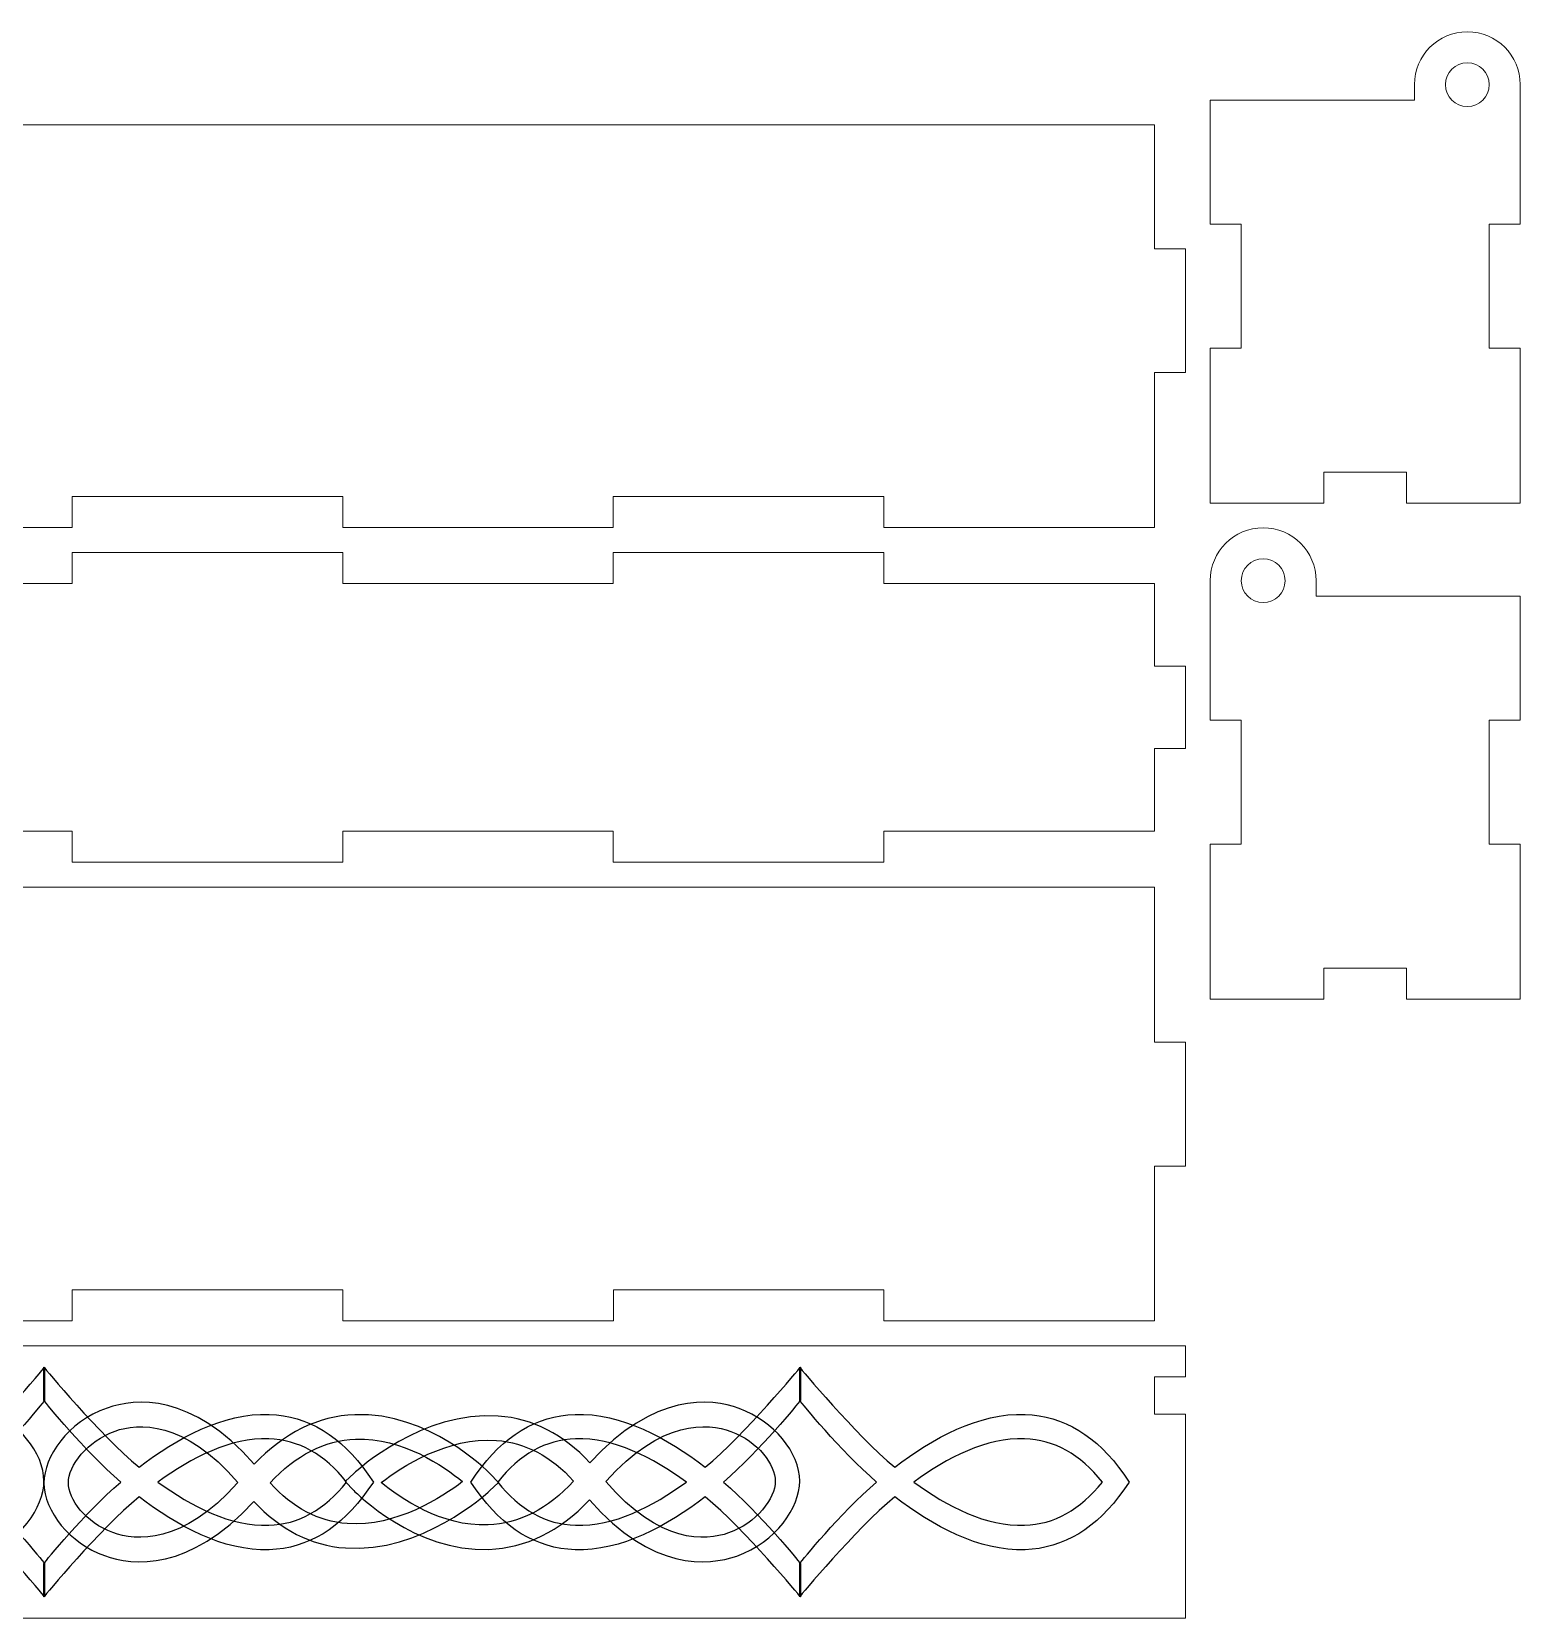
# Model space of a CAD drawing. Header units: millimetres. Extents: x -173 to 173, y -83 to 83.
# Drawn here: x 20.2 to 172.6, y -79.8 to 82.7 of the extents above; entities that cross this region are included whole.
import ezdxf

# ---------------------------------------------------------------- set-up
doc = ezdxf.new("R2010")
doc.units = ezdxf.units.MM
doc.header["$MEASUREMENT"] = 0
doc.layers.add('#Layer 1', color=7, linetype='Continuous')

msp = doc.modelspace()

# ---------------------------------------------------------------- linework, layer by layer
at = {"layer": '#Layer 1', "color": 5, "lineweight": 9}
for points, knots in [([(161.7858, 77.319), (161.7858, 80.3124), (164.2118, 82.7391), (167.2057, 82.7391), (167.2057, 82.7391), (170.1987, 82.7391), (172.6255, 80.3124), (172.6255, 77.319)], [0, 0, 0, 0, 0.33333333, 0.33333333, 0.33333333, 0.33333333, 1, 1, 1, 1]), ([(172.6255, 77.319), (172.6255, 77.319), (172.6255, 63.0315), (172.6255, 63.0315), (172.6255, 63.0315), (172.6255, 63.0315), (169.4505, 63.0315), (169.4505, 63.0315), (169.4505, 63.0315), (169.4505, 63.0315), (169.4505, 50.3317), (169.4505, 50.3317), (169.4505, 50.3317), (169.4505, 50.3317), (172.6255, 50.3317), (172.6255, 50.3317), (172.6255, 50.3317), (172.6255, 50.3317), (172.6255, 34.4567), (172.6255, 34.4567), (172.6255, 34.4567), (172.6255, 34.4567), (160.9838, 34.4567), (160.9838, 34.4567), (160.9838, 34.4567), (160.9838, 34.4567), (160.9838, 37.6317), (160.9838, 37.6317), (160.9838, 37.6317), (160.9838, 37.6317), (152.5171, 37.6317), (152.5171, 37.6317), (152.5171, 37.6317), (152.5171, 37.6317), (152.5171, 34.4567), (152.5171, 34.4567), (152.5171, 34.4567), (152.5171, 34.4567), (140.8755, 34.4567), (140.8755, 34.4567), (140.8755, 34.4567), (140.8755, 34.4567), (140.8755, 50.3317), (140.8755, 50.3317), (140.8755, 50.3317), (140.8755, 50.3317), (144.0505, 50.3317), (144.0505, 50.3317), (144.0505, 50.3317), (144.0505, 50.3317), (144.0505, 63.0315), (144.0505, 63.0315), (144.0505, 63.0315), (144.0505, 63.0315), (140.8755, 63.0315), (140.8755, 63.0315), (140.8755, 63.0315), (140.8755, 63.0315), (140.8755, 75.7315), (140.8755, 75.7315), (140.8755, 75.7315), (140.8755, 75.7315), (161.7858, 75.7315), (161.7858, 75.7315), (161.7858, 75.7315), (161.7858, 75.7315), (161.7858, 77.319), (161.7858, 77.319)], [0, 0, 0, 0, 0.05555556, 0.05555556, 0.05555556, 0.05555556, 0.11111111, 0.11111111, 0.11111111, 0.11111111, 0.16666667, 0.16666667, 0.16666667, 0.16666667, 0.22222222, 0.22222222, 0.22222222, 0.22222222, 0.27777778, 0.27777778, 0.27777778, 0.27777778, 0.33333333, 0.33333333, 0.33333333, 0.33333333, 0.38888889, 0.38888889, 0.38888889, 0.38888889, 0.44444444, 0.44444444, 0.44444444, 0.44444444, 0.5, 0.5, 0.5, 0.5, 0.55555556, 0.55555556, 0.55555556, 0.55555556, 0.61111111, 0.61111111, 0.61111111, 0.61111111, 0.66666667, 0.66666667, 0.66666667, 0.66666667, 0.72222222, 0.72222222, 0.72222222, 0.72222222, 0.77777778, 0.77777778, 0.77777778, 0.77777778, 0.83333333, 0.83333333, 0.83333333, 0.83333333, 0.88888889, 0.88888889, 0.88888889, 0.88888889, 1, 1, 1, 1]), ([(151.7151, 26.4962), (151.7151, 29.4897), (149.2891, 31.9164), (146.2953, 31.9164), (146.2953, 31.9164), (143.3022, 31.9164), (140.8755, 29.4897), (140.8755, 26.4962)], [0, 0, 0, 0, 0.33333333, 0.33333333, 0.33333333, 0.33333333, 1, 1, 1, 1]), ([(140.8755, 26.4962), (140.8755, 26.4962), (140.8755, 12.2087), (140.8755, 12.2087), (140.8755, 12.2087), (140.8755, 12.2087), (144.0505, 12.2087), (144.0505, 12.2087), (144.0505, 12.2087), (144.0505, 12.2087), (144.0505, -0.4911), (144.0505, -0.4911), (144.0505, -0.4911), (144.0505, -0.4911), (140.8755, -0.4911), (140.8755, -0.4911), (140.8755, -0.4911), (140.8755, -0.4911), (140.8755, -16.3661), (140.8755, -16.3661), (140.8755, -16.3661), (140.8755, -16.3661), (152.5171, -16.3661), (152.5171, -16.3661), (152.5171, -16.3661), (152.5171, -16.3661), (152.5171, -13.1911), (152.5171, -13.1911), (152.5171, -13.1911), (152.5171, -13.1911), (160.9838, -13.1911), (160.9838, -13.1911), (160.9838, -13.1911), (160.9838, -13.1911), (160.9838, -16.3661), (160.9838, -16.3661), (160.9838, -16.3661), (160.9838, -16.3661), (172.6255, -16.3661), (172.6255, -16.3661), (172.6255, -16.3661), (172.6255, -16.3661), (172.6255, -0.4911), (172.6255, -0.4911), (172.6255, -0.4911), (172.6255, -0.4911), (169.4505, -0.4911), (169.4505, -0.4911), (169.4505, -0.4911), (169.4505, -0.4911), (169.4505, 12.2087), (169.4505, 12.2087), (169.4505, 12.2087), (169.4505, 12.2087), (172.6255, 12.2087), (172.6255, 12.2087), (172.6255, 12.2087), (172.6255, 12.2087), (172.6255, 24.9087), (172.6255, 24.9087), (172.6255, 24.9087), (172.6255, 24.9087), (151.7151, 24.9087), (151.7151, 24.9087), (151.7151, 24.9087), (151.7151, 24.9087), (151.7151, 26.4962), (151.7151, 26.4962)], [0, 0, 0, 0, 0.05555556, 0.05555556, 0.05555556, 0.05555556, 0.11111111, 0.11111111, 0.11111111, 0.11111111, 0.16666667, 0.16666667, 0.16666667, 0.16666667, 0.22222222, 0.22222222, 0.22222222, 0.22222222, 0.27777778, 0.27777778, 0.27777778, 0.27777778, 0.33333333, 0.33333333, 0.33333333, 0.33333333, 0.38888889, 0.38888889, 0.38888889, 0.38888889, 0.44444444, 0.44444444, 0.44444444, 0.44444444, 0.5, 0.5, 0.5, 0.5, 0.55555556, 0.55555556, 0.55555556, 0.55555556, 0.61111111, 0.61111111, 0.61111111, 0.61111111, 0.66666667, 0.66666667, 0.66666667, 0.66666667, 0.72222222, 0.72222222, 0.72222222, 0.72222222, 0.77777778, 0.77777778, 0.77777778, 0.77777778, 0.83333333, 0.83333333, 0.83333333, 0.83333333, 0.88888889, 0.88888889, 0.88888889, 0.88888889, 1, 1, 1, 1]), ([(-169.6389, -55.0559), (-169.6389, -55.0559), (-172.8139, -55.0559), (-172.8139, -55.0559), (-172.8139, -55.0559), (-172.8139, -55.0559), (-172.8139, -51.8809), (-172.8139, -51.8809), (-172.8139, -51.8809), (-172.8139, -51.8809), (138.3354, -51.8809), (138.3354, -51.8809), (138.3354, -51.8809), (138.3354, -51.8809), (138.3354, -55.0559), (138.3354, -55.0559), (138.3354, -55.0559), (138.3354, -55.0559), (135.1604, -55.0559), (135.1604, -55.0559), (135.1604, -55.0559), (135.1604, -55.0559), (135.1604, -58.8886), (135.1604, -58.8886), (135.1604, -58.8886), (135.1604, -58.8886), (138.3354, -58.8886), (138.3354, -58.8886), (138.3354, -58.8886), (138.3354, -58.8886), (138.3354, -79.7982), (138.3354, -79.7982), (138.3354, -79.7982), (138.3354, -79.7982), (-3.0055, -79.7982), (-3.0055, -79.7982)], [0, 0, 0, 0, 0.1, 0.1, 0.1, 0.1, 0.2, 0.2, 0.2, 0.2, 0.3, 0.3, 0.3, 0.3, 0.4, 0.4, 0.4, 0.4, 0.5, 0.5, 0.5, 0.5, 0.6, 0.6, 0.6, 0.6, 0.7, 0.7, 0.7, 0.7, 0.8, 0.8, 0.8, 0.8, 1, 1, 1, 1])]:
    msp.add_open_spline(points, degree=3, knots=knots, dxfattribs=at)
at = {"layer": '#Layer 1', "color": 1, "lineweight": 9}
for points, knots in [([(-7.2395, 81.1516), (-7.2395, 81.1516), (-7.2395, 73.2141), (-7.2395, 73.2141), (-7.2395, 73.2141), (-7.2395, 73.2141), (135.1601, 73.2141), (135.1601, 73.2141), (135.1601, 73.2141), (135.1601, 73.2141), (135.1601, 60.5141), (135.1601, 60.5141), (135.1601, 60.5141), (135.1601, 60.5141), (138.3351, 60.5141), (138.3351, 60.5141), (138.3351, 60.5141), (138.3351, 60.5141), (138.3351, 47.8141), (138.3351, 47.8141), (138.3351, 47.8141), (138.3351, 47.8141), (135.1601, 47.8141), (135.1601, 47.8141), (135.1601, 47.8141), (135.1601, 47.8141), (135.1601, 31.9391), (135.1601, 31.9391), (135.1601, 31.9391), (135.1601, 31.9391), (107.4511, 31.9391), (107.4511, 31.9391), (107.4511, 31.9391), (107.4511, 31.9391), (107.4511, 35.1141), (107.4511, 35.1141), (107.4511, 35.1141), (107.4511, 35.1141), (79.7422, 35.1141), (79.7422, 35.1141), (79.7422, 35.1141), (79.7422, 35.1141), (79.7422, 31.9391), (79.7422, 31.9391), (79.7422, 31.9391), (79.7422, 31.9391), (52.0326, 31.9391), (52.0326, 31.9391), (52.0326, 31.9391), (52.0326, 31.9391), (52.0326, 35.1141), (52.0326, 35.1141), (52.0326, 35.1141), (52.0326, 35.1141), (24.3237, 35.1141), (24.3237, 35.1141), (24.3237, 35.1141), (24.3237, 35.1141), (24.3237, 31.9391), (24.3237, 31.9391), (24.3237, 31.9391), (24.3237, 31.9391), (-3.3851, 31.9391), (-3.3851, 31.9391), (-3.3851, 31.9391), (-3.3851, 31.9391), (-3.3851, 35.1141), (-3.3851, 35.1141), (-3.3851, 35.1141), (-3.3851, 35.1141), (-31.0944, 35.1141), (-31.0944, 35.1141), (-31.0944, 35.1141), (-31.0944, 35.1141), (-31.0944, 31.9391), (-31.0944, 31.9391), (-31.0944, 31.9391), (-31.0944, 31.9391), (-58.8036, 31.9391), (-58.8036, 31.9391), (-58.8036, 31.9391), (-58.8036, 31.9391), (-58.8036, 35.1141), (-58.8036, 35.1141), (-58.8036, 35.1141), (-58.8036, 35.1141), (-86.5125, 35.1141), (-86.5125, 35.1141), (-86.5125, 35.1141), (-86.5125, 35.1141), (-86.5125, 31.9391), (-86.5125, 31.9391), (-86.5125, 31.9391), (-86.5125, 31.9391), (-114.2216, 31.9391), (-114.2216, 31.9391), (-114.2216, 31.9391), (-114.2216, 31.9391), (-114.2216, 35.1141), (-114.2216, 35.1141), (-114.2216, 35.1141), (-114.2216, 35.1141), (-141.9307, 35.1141), (-141.9307, 35.1141), (-141.9307, 35.1141), (-141.9307, 35.1141), (-141.9307, 31.9391), (-141.9307, 31.9391), (-141.9307, 31.9391), (-141.9307, 31.9391), (-169.6398, 31.9391), (-169.6398, 31.9391), (-169.6398, 31.9391), (-169.6398, 31.9391), (-169.6398, 47.8141), (-169.6398, 47.8141), (-169.6398, 47.8141), (-169.6398, 47.8141), (-172.8148, 47.8141), (-172.8148, 47.8141), (-172.8148, 47.8141), (-172.8148, 47.8141), (-172.8148, 60.5141), (-172.8148, 60.5141), (-172.8148, 60.5141), (-172.8148, 60.5141), (-169.6398, 60.5141), (-169.6398, 60.5141), (-169.6398, 60.5141), (-169.6398, 60.5141), (-169.6398, 73.2141), (-169.6398, 73.2141), (-169.6398, 73.2141), (-169.6398, 73.2141), (-27.2397, 73.2141), (-27.2397, 73.2141), (-27.2397, 73.2141), (-27.2397, 73.2141), (-27.2397, 81.1516), (-27.2397, 81.1516)], [0, 0, 0, 0, 0.02777778, 0.02777778, 0.02777778, 0.02777778, 0.05555556, 0.05555556, 0.05555556, 0.05555556, 0.08333333, 0.08333333, 0.08333333, 0.08333333, 0.11111111, 0.11111111, 0.11111111, 0.11111111, 0.13888889, 0.13888889, 0.13888889, 0.13888889, 0.16666667, 0.16666667, 0.16666667, 0.16666667, 0.19444444, 0.19444444, 0.19444444, 0.19444444, 0.22222222, 0.22222222, 0.22222222, 0.22222222, 0.25, 0.25, 0.25, 0.25, 0.27777778, 0.27777778, 0.27777778, 0.27777778, 0.30555556, 0.30555556, 0.30555556, 0.30555556, 0.33333333, 0.33333333, 0.33333333, 0.33333333, 0.36111111, 0.36111111, 0.36111111, 0.36111111, 0.38888889, 0.38888889, 0.38888889, 0.38888889, 0.41666667, 0.41666667, 0.41666667, 0.41666667, 0.44444444, 0.44444444, 0.44444444, 0.44444444, 0.47222222, 0.47222222, 0.47222222, 0.47222222, 0.5, 0.5, 0.5, 0.5, 0.52777778, 0.52777778, 0.52777778, 0.52777778, 0.55555556, 0.55555556, 0.55555556, 0.55555556, 0.58333333, 0.58333333, 0.58333333, 0.58333333, 0.61111111, 0.61111111, 0.61111111, 0.61111111, 0.63888889, 0.63888889, 0.63888889, 0.63888889, 0.66666667, 0.66666667, 0.66666667, 0.66666667, 0.69444444, 0.69444444, 0.69444444, 0.69444444, 0.72222222, 0.72222222, 0.72222222, 0.72222222, 0.75, 0.75, 0.75, 0.75, 0.77777778, 0.77777778, 0.77777778, 0.77777778, 0.80555556, 0.80555556, 0.80555556, 0.80555556, 0.83333333, 0.83333333, 0.83333333, 0.83333333, 0.86111111, 0.86111111, 0.86111111, 0.86111111, 0.88888889, 0.88888889, 0.88888889, 0.88888889, 0.91666667, 0.91666667, 0.91666667, 0.91666667, 0.94444444, 0.94444444, 0.94444444, 0.94444444, 1, 1, 1, 1]), ([(169.4505, 77.319), (169.4505, 78.5588), (168.4452, 79.5641), (167.2057, 79.5641), (167.2057, 79.5641), (165.9654, 79.5641), (164.9608, 78.5588), (164.9608, 77.319), (164.9608, 77.319), (164.9608, 76.0791), (165.9654, 75.074), (167.2057, 75.074), (167.2057, 75.074), (168.4452, 75.074), (169.4505, 76.0791), (169.4505, 77.319)], [0, 0, 0, 0, 0.2, 0.2, 0.2, 0.2, 0.4, 0.4, 0.4, 0.4, 0.6, 0.6, 0.6, 0.6, 1, 1, 1, 1]), ([(-141.9304, 29.3991), (-141.9304, 29.3991), (-114.2211, 29.3991), (-114.2211, 29.3991), (-114.2211, 29.3991), (-114.2211, 29.3991), (-114.2211, 26.2241), (-114.2211, 26.2241), (-114.2211, 26.2241), (-114.2211, 26.2241), (-86.5122, 26.2241), (-86.5122, 26.2241), (-86.5122, 26.2241), (-86.5122, 26.2241), (-86.5122, 29.3991), (-86.5122, 29.3991), (-86.5122, 29.3991), (-86.5122, 29.3991), (-58.8033, 29.3991), (-58.8033, 29.3991), (-58.8033, 29.3991), (-58.8033, 29.3991), (-58.8033, 26.2241), (-58.8033, 26.2241), (-58.8033, 26.2241), (-58.8033, 26.2241), (-31.094, 26.2241), (-31.094, 26.2241), (-31.094, 26.2241), (-31.094, 26.2241), (-31.094, 29.3991), (-31.094, 29.3991), (-31.094, 29.3991), (-31.094, 29.3991), (-3.3851, 29.3991), (-3.3851, 29.3991), (-3.3851, 29.3991), (-3.3851, 29.3991), (-3.3851, 26.2241), (-3.3851, 26.2241), (-3.3851, 26.2241), (-3.3851, 26.2241), (24.3237, 26.2241), (24.3237, 26.2241), (24.3237, 26.2241), (24.3237, 26.2241), (24.3237, 29.3991), (24.3237, 29.3991), (24.3237, 29.3991), (24.3237, 29.3991), (52.0326, 29.3991), (52.0326, 29.3991), (52.0326, 29.3991), (52.0326, 29.3991), (52.0326, 26.2241), (52.0326, 26.2241), (52.0326, 26.2241), (52.0326, 26.2241), (79.7422, 26.2241), (79.7422, 26.2241), (79.7422, 26.2241), (79.7422, 26.2241), (79.7422, 29.3991), (79.7422, 29.3991), (79.7422, 29.3991), (79.7422, 29.3991), (107.4511, 29.3991), (107.4511, 29.3991), (107.4511, 29.3991), (107.4511, 29.3991), (107.4511, 26.2241), (107.4511, 26.2241), (107.4511, 26.2241), (107.4511, 26.2241), (135.1601, 26.2241), (135.1601, 26.2241), (135.1601, 26.2241), (135.1601, 26.2241), (135.1601, 17.7574), (135.1601, 17.7574), (135.1601, 17.7574), (135.1601, 17.7574), (138.3347, 17.7574), (138.3347, 17.7574), (138.3347, 17.7574), (138.3347, 17.7574), (138.3347, 9.2907), (138.3347, 9.2907), (138.3347, 9.2907), (138.3347, 9.2907), (135.1601, 9.2907), (135.1601, 9.2907), (135.1601, 9.2907), (135.1601, 9.2907), (135.1601, 0.8241), (135.1601, 0.8241), (135.1601, 0.8241), (135.1601, 0.8241), (107.4511, 0.8241), (107.4511, 0.8241), (107.4511, 0.8241), (107.4511, 0.8241), (107.4511, -2.3509), (107.4511, -2.3509), (107.4511, -2.3509), (107.4511, -2.3509), (79.7422, -2.3509), (79.7422, -2.3509), (79.7422, -2.3509), (79.7422, -2.3509), (79.7422, 0.8241), (79.7422, 0.8241), (79.7422, 0.8241), (79.7422, 0.8241), (52.0326, 0.8241), (52.0326, 0.8241), (52.0326, 0.8241), (52.0326, 0.8241), (52.0326, -2.3509), (52.0326, -2.3509), (52.0326, -2.3509), (52.0326, -2.3509), (24.3237, -2.3509), (24.3237, -2.3509), (24.3237, -2.3509), (24.3237, -2.3509), (24.3237, 0.8241), (24.3237, 0.8241), (24.3237, 0.8241), (24.3237, 0.8241), (-3.3851, 0.8241), (-3.3851, 0.8241), (-3.3851, 0.8241), (-3.3851, 0.8241), (-3.3851, -2.3509), (-3.3851, -2.3509), (-3.3851, -2.3509), (-3.3851, -2.3509), (-31.094, -2.3509), (-31.094, -2.3509), (-31.094, -2.3509), (-31.094, -2.3509), (-31.094, 0.8241), (-31.094, 0.8241), (-31.094, 0.8241), (-31.094, 0.8241), (-58.8033, 0.8241), (-58.8033, 0.8241), (-58.8033, 0.8241), (-58.8033, 0.8241), (-58.8033, -2.3509), (-58.8033, -2.3509), (-58.8033, -2.3509), (-58.8033, -2.3509), (-86.5122, -2.3509), (-86.5122, -2.3509), (-86.5122, -2.3509), (-86.5122, -2.3509), (-86.5122, 0.8241), (-86.5122, 0.8241), (-86.5122, 0.8241), (-86.5122, 0.8241), (-114.2211, 0.8241), (-114.2211, 0.8241), (-114.2211, 0.8241), (-114.2211, 0.8241), (-114.2211, -2.3509), (-114.2211, -2.3509), (-114.2211, -2.3509), (-114.2211, -2.3509), (-141.9304, -2.3509), (-141.9304, -2.3509), (-141.9304, -2.3509), (-141.9304, -2.3509), (-141.9304, 0.8241), (-141.9304, 0.8241), (-141.9304, 0.8241), (-141.9304, 0.8241), (-169.6394, 0.8241), (-169.6394, 0.8241), (-169.6394, 0.8241), (-169.6394, 0.8241), (-169.6394, 9.2907), (-169.6394, 9.2907), (-169.6394, 9.2907), (-169.6394, 9.2907), (-172.8143, 9.2907), (-172.8143, 9.2907), (-172.8143, 9.2907), (-172.8143, 9.2907), (-172.8143, 17.7574), (-172.8143, 17.7574), (-172.8143, 17.7574), (-172.8143, 17.7574), (-169.6394, 17.7574), (-169.6394, 17.7574), (-169.6394, 17.7574), (-169.6394, 17.7574), (-169.6394, 26.2241), (-169.6394, 26.2241), (-169.6394, 26.2241), (-169.6394, 26.2241), (-141.9304, 26.2241), (-141.9304, 26.2241), (-141.9304, 26.2241), (-141.9304, 26.2241), (-141.9304, 29.3991), (-141.9304, 29.3991)], [0, 0, 0, 0, 0.01886792, 0.01886792, 0.01886792, 0.01886792, 0.03773585, 0.03773585, 0.03773585, 0.03773585, 0.05660377, 0.05660377, 0.05660377, 0.05660377, 0.0754717, 0.0754717, 0.0754717, 0.0754717, 0.09433962, 0.09433962, 0.09433962, 0.09433962, 0.11320755, 0.11320755, 0.11320755, 0.11320755, 0.13207547, 0.13207547, 0.13207547, 0.13207547, 0.1509434, 0.1509434, 0.1509434, 0.1509434, 0.16981132, 0.16981132, 0.16981132, 0.16981132, 0.18867925, 0.18867925, 0.18867925, 0.18867925, 0.20754717, 0.20754717, 0.20754717, 0.20754717, 0.22641509, 0.22641509, 0.22641509, 0.22641509, 0.24528302, 0.24528302, 0.24528302, 0.24528302, 0.26415094, 0.26415094, 0.26415094, 0.26415094, 0.28301887, 0.28301887, 0.28301887, 0.28301887, 0.30188679, 0.30188679, 0.30188679, 0.30188679, 0.32075472, 0.32075472, 0.32075472, 0.32075472, 0.33962264, 0.33962264, 0.33962264, 0.33962264, 0.35849057, 0.35849057, 0.35849057, 0.35849057, 0.37735849, 0.37735849, 0.37735849, 0.37735849, 0.39622642, 0.39622642, 0.39622642, 0.39622642, 0.41509434, 0.41509434, 0.41509434, 0.41509434, 0.43396226, 0.43396226, 0.43396226, 0.43396226, 0.45283019, 0.45283019, 0.45283019, 0.45283019, 0.47169811, 0.47169811, 0.47169811, 0.47169811, 0.49056604, 0.49056604, 0.49056604, 0.49056604, 0.50943396, 0.50943396, 0.50943396, 0.50943396, 0.52830189, 0.52830189, 0.52830189, 0.52830189, 0.54716981, 0.54716981, 0.54716981, 0.54716981, 0.56603774, 0.56603774, 0.56603774, 0.56603774, 0.58490566, 0.58490566, 0.58490566, 0.58490566, 0.60377358, 0.60377358, 0.60377358, 0.60377358, 0.62264151, 0.62264151, 0.62264151, 0.62264151, 0.64150943, 0.64150943, 0.64150943, 0.64150943, 0.66037736, 0.66037736, 0.66037736, 0.66037736, 0.67924528, 0.67924528, 0.67924528, 0.67924528, 0.69811321, 0.69811321, 0.69811321, 0.69811321, 0.71698113, 0.71698113, 0.71698113, 0.71698113, 0.73584906, 0.73584906, 0.73584906, 0.73584906, 0.75471698, 0.75471698, 0.75471698, 0.75471698, 0.77358491, 0.77358491, 0.77358491, 0.77358491, 0.79245283, 0.79245283, 0.79245283, 0.79245283, 0.81132075, 0.81132075, 0.81132075, 0.81132075, 0.83018868, 0.83018868, 0.83018868, 0.83018868, 0.8490566, 0.8490566, 0.8490566, 0.8490566, 0.86792453, 0.86792453, 0.86792453, 0.86792453, 0.88679245, 0.88679245, 0.88679245, 0.88679245, 0.90566038, 0.90566038, 0.90566038, 0.90566038, 0.9245283, 0.9245283, 0.9245283, 0.9245283, 0.94339623, 0.94339623, 0.94339623, 0.94339623, 0.96226415, 0.96226415, 0.96226415, 0.96226415, 1, 1, 1, 1]), ([(144.0505, 26.4962), (144.0505, 27.7361), (145.0557, 28.7414), (146.2953, 28.7414), (146.2953, 28.7414), (147.5355, 28.7414), (148.5401, 27.7361), (148.5401, 26.4962), (148.5401, 26.4962), (148.5401, 25.2563), (147.5355, 24.2512), (146.2953, 24.2512), (146.2953, 24.2512), (145.0557, 24.2512), (144.0505, 25.2563), (144.0505, 26.4962)], [0, 0, 0, 0, 0.2, 0.2, 0.2, 0.2, 0.4, 0.4, 0.4, 0.4, 0.6, 0.6, 0.6, 0.6, 1, 1, 1, 1]), ([(138.3354, -20.7658), (138.3354, -20.7658), (138.3354, -33.4658), (138.3354, -33.4658), (138.3354, -33.4658), (138.3354, -33.4658), (135.1604, -33.4658), (135.1604, -33.4658), (135.1604, -33.4658), (135.1604, -33.4658), (135.1604, -49.3408), (135.1604, -49.3408), (135.1604, -49.3408), (135.1604, -49.3408), (107.4515, -49.3408), (107.4515, -49.3408), (107.4515, -49.3408), (107.4515, -49.3408), (107.4515, -46.1658), (107.4515, -46.1658), (107.4515, -46.1658), (107.4515, -46.1658), (79.7426, -46.1658), (79.7426, -46.1658), (79.7426, -46.1658), (79.7426, -46.1658), (79.7426, -49.3408), (79.7426, -49.3408), (79.7426, -49.3408), (79.7426, -49.3408), (52.033, -49.3408), (52.033, -49.3408), (52.033, -49.3408), (52.033, -49.3408), (52.033, -46.1658), (52.033, -46.1658), (52.033, -46.1658), (52.033, -46.1658), (24.3241, -46.1658), (24.3241, -46.1658), (24.3241, -46.1658), (24.3241, -46.1658), (24.3241, -49.3408), (24.3241, -49.3408), (24.3241, -49.3408), (24.3241, -49.3408), (-3.3848, -49.3408), (-3.3848, -49.3408), (-3.3848, -49.3408), (-3.3848, -49.3408), (-3.3848, -46.1658), (-3.3848, -46.1658), (-3.3848, -46.1658), (-3.3848, -46.1658), (-31.094, -46.1658), (-31.094, -46.1658), (-31.094, -46.1658), (-31.094, -46.1658), (-31.094, -49.3408), (-31.094, -49.3408), (-31.094, -49.3408), (-31.094, -49.3408), (-58.8033, -49.3408), (-58.8033, -49.3408), (-58.8033, -49.3408), (-58.8033, -49.3408), (-58.8033, -46.1658), (-58.8033, -46.1658), (-58.8033, -46.1658), (-58.8033, -46.1658), (-86.5122, -46.1658), (-86.5122, -46.1658), (-86.5122, -46.1658), (-86.5122, -46.1658), (-86.5122, -49.3408), (-86.5122, -49.3408), (-86.5122, -49.3408), (-86.5122, -49.3408), (-114.2211, -49.3408), (-114.2211, -49.3408), (-114.2211, -49.3408), (-114.2211, -49.3408), (-114.2211, -46.1658), (-114.2211, -46.1658), (-114.2211, -46.1658), (-114.2211, -46.1658), (-141.9304, -46.1658), (-141.9304, -46.1658), (-141.9304, -46.1658), (-141.9304, -46.1658), (-141.9304, -49.3408), (-141.9304, -49.3408), (-141.9304, -49.3408), (-141.9304, -49.3408), (-169.6396, -49.3408), (-169.6396, -49.3408), (-169.6396, -49.3408), (-169.6396, -49.3408), (-169.6396, -33.4658), (-169.6396, -33.4658), (-169.6396, -33.4658), (-169.6396, -33.4658), (-172.8146, -33.4658), (-172.8146, -33.4658), (-172.8146, -33.4658), (-172.8146, -33.4658), (-172.8146, -20.7658), (-172.8146, -20.7658), (-172.8146, -20.7658), (-172.8146, -20.7658), (-169.6396, -20.7658), (-169.6396, -20.7658), (-169.6396, -20.7658), (-169.6396, -20.7658), (-169.6396, -4.8908), (-169.6396, -4.8908), (-169.6396, -4.8908), (-169.6396, -4.8908), (135.1604, -4.8908), (135.1604, -4.8908), (135.1604, -4.8908), (135.1604, -4.8908), (135.1604, -20.7658), (135.1604, -20.7658), (135.1604, -20.7658), (135.1604, -20.7658), (138.3354, -20.7658), (138.3354, -20.7658)], [0, 0, 0, 0, 0.03030303, 0.03030303, 0.03030303, 0.03030303, 0.06060606, 0.06060606, 0.06060606, 0.06060606, 0.09090909, 0.09090909, 0.09090909, 0.09090909, 0.12121212, 0.12121212, 0.12121212, 0.12121212, 0.15151515, 0.15151515, 0.15151515, 0.15151515, 0.18181818, 0.18181818, 0.18181818, 0.18181818, 0.21212121, 0.21212121, 0.21212121, 0.21212121, 0.24242424, 0.24242424, 0.24242424, 0.24242424, 0.27272727, 0.27272727, 0.27272727, 0.27272727, 0.3030303, 0.3030303, 0.3030303, 0.3030303, 0.33333333, 0.33333333, 0.33333333, 0.33333333, 0.36363636, 0.36363636, 0.36363636, 0.36363636, 0.39393939, 0.39393939, 0.39393939, 0.39393939, 0.42424242, 0.42424242, 0.42424242, 0.42424242, 0.45454545, 0.45454545, 0.45454545, 0.45454545, 0.48484848, 0.48484848, 0.48484848, 0.48484848, 0.51515152, 0.51515152, 0.51515152, 0.51515152, 0.54545455, 0.54545455, 0.54545455, 0.54545455, 0.57575758, 0.57575758, 0.57575758, 0.57575758, 0.60606061, 0.60606061, 0.60606061, 0.60606061, 0.63636364, 0.63636364, 0.63636364, 0.63636364, 0.66666667, 0.66666667, 0.66666667, 0.66666667, 0.6969697, 0.6969697, 0.6969697, 0.6969697, 0.72727273, 0.72727273, 0.72727273, 0.72727273, 0.75757576, 0.75757576, 0.75757576, 0.75757576, 0.78787879, 0.78787879, 0.78787879, 0.78787879, 0.81818182, 0.81818182, 0.81818182, 0.81818182, 0.84848485, 0.84848485, 0.84848485, 0.84848485, 0.87878788, 0.87878788, 0.87878788, 0.87878788, 0.90909091, 0.90909091, 0.90909091, 0.90909091, 0.93939394, 0.93939394, 0.93939394, 0.93939394, 1, 1, 1, 1])]:
    msp.add_open_spline(points, degree=3, knots=knots, dxfattribs=at)
at = {"layer": '#Layer 1'}
for points, knots in [([(11.7554, -64.327), (7.8886, -61.3429), (3.1292, -58.7415), (-1.5851, -58.9055), (-1.5851, -58.9055), (-5.5363, -59.0436), (-8.9383, -61.1065), (-11.6971, -65.0367), (-11.6971, -65.0367), (-11.6971, -65.0367), (-12.2618, -65.8415), (-12.2618, -65.8415), (-12.2618, -65.8415), (-12.2618, -65.8415), (-11.6971, -66.6455), (-11.6971, -66.6455), (-11.6971, -66.6455), (-8.9383, -70.5764), (-5.5363, -72.6393), (-1.5851, -72.7771), (-1.5851, -72.7771), (3.1292, -72.9415), (7.8886, -70.3401), (11.7554, -67.3559), (11.7554, -67.3559), (15.8337, -70.7349), (21.4399, -77.5227), (21.4933, -77.5916), (21.4933, -77.5916), (21.4933, -77.5916), (21.4933, -74.1762), (21.4933, -74.1762), (21.4933, -74.1762), (21.2748, -73.8995), (17.4239, -69.1177), (13.6126, -65.8415), (13.6126, -65.8415), (17.4239, -62.5652), (21.2748, -57.7607), (21.4933, -57.4837), (21.4933, -57.4837), (21.4933, -57.4837), (21.4933, -54.0875), (21.4933, -54.0875), (21.4933, -54.0875), (21.4399, -54.1564), (15.8337, -60.9474), (11.7554, -64.327)], [0, 0, 0, 0, 0.07692308, 0.07692308, 0.07692308, 0.07692308, 0.15384615, 0.15384615, 0.15384615, 0.15384615, 0.23076923, 0.23076923, 0.23076923, 0.23076923, 0.30769231, 0.30769231, 0.30769231, 0.30769231, 0.38461538, 0.38461538, 0.38461538, 0.38461538, 0.46153846, 0.46153846, 0.46153846, 0.46153846, 0.53846154, 0.53846154, 0.53846154, 0.53846154, 0.61538462, 0.61538462, 0.61538462, 0.61538462, 0.69230769, 0.69230769, 0.69230769, 0.69230769, 0.76923077, 0.76923077, 0.76923077, 0.76923077, 0.84615385, 0.84615385, 0.84615385, 0.84615385, 1, 1, 1, 1]), ([(31.1647, -67.3559), (35.0321, -70.3401), (39.7905, -72.9415), (44.5051, -72.7771), (44.5051, -72.7771), (48.4563, -72.6393), (51.8583, -70.5764), (54.6165, -66.6455), (54.6165, -66.6455), (54.6165, -66.6455), (55.1822, -65.8415), (55.1822, -65.8415), (55.1822, -65.8415), (55.1822, -65.8415), (54.6165, -65.0367), (54.6165, -65.0367), (54.6165, -65.0367), (51.8583, -61.1065), (48.4563, -59.0436), (44.5051, -58.9055), (44.5051, -58.9055), (39.7905, -58.7415), (35.0321, -61.3429), (31.1647, -64.327), (31.1647, -64.327), (27.0871, -60.9474), (21.4833, -54.1564), (21.4289, -54.0875), (21.4289, -54.0875), (21.4289, -54.0875), (21.4289, -57.4837), (21.4289, -57.4837), (21.4289, -57.4837), (21.6466, -57.7607), (25.4964, -62.5652), (29.3078, -65.8415), (29.3078, -65.8415), (25.4964, -69.1177), (21.6466, -73.8995), (21.4289, -74.1762), (21.4289, -74.1762), (21.4289, -74.1762), (21.4289, -77.5916), (21.4289, -77.5916), (21.4289, -77.5916), (21.4833, -77.5227), (27.0871, -70.7349), (31.1647, -67.3559)], [0, 0, 0, 0, 0.07692308, 0.07692308, 0.07692308, 0.07692308, 0.15384615, 0.15384615, 0.15384615, 0.15384615, 0.23076923, 0.23076923, 0.23076923, 0.23076923, 0.30769231, 0.30769231, 0.30769231, 0.30769231, 0.38461538, 0.38461538, 0.38461538, 0.38461538, 0.46153846, 0.46153846, 0.46153846, 0.46153846, 0.53846154, 0.53846154, 0.53846154, 0.53846154, 0.61538462, 0.61538462, 0.61538462, 0.61538462, 0.69230769, 0.69230769, 0.69230769, 0.69230769, 0.76923077, 0.76923077, 0.76923077, 0.76923077, 0.84615385, 0.84615385, 0.84615385, 0.84615385, 1, 1, 1, 1]), ([(89.1584, -64.327), (85.292, -61.3429), (80.5322, -58.7415), (75.8183, -58.9055), (75.8183, -58.9055), (71.8668, -59.0436), (68.4647, -61.1065), (65.7059, -65.0367), (65.7059, -65.0367), (65.7059, -65.0367), (65.1412, -65.8415), (65.1412, -65.8415), (65.1412, -65.8415), (65.1412, -65.8415), (65.7059, -66.6455), (65.7059, -66.6455), (65.7059, -66.6455), (68.4647, -70.5764), (71.8668, -72.6393), (75.8183, -72.7771), (75.8183, -72.7771), (80.5322, -72.9415), (85.292, -70.3401), (89.1584, -67.3559), (89.1584, -67.3559), (93.237, -70.7349), (98.8432, -77.5227), (98.8966, -77.5916), (98.8966, -77.5916), (98.8966, -77.5916), (98.8966, -74.1762), (98.8966, -74.1762), (98.8966, -74.1762), (98.6782, -73.8995), (94.8269, -69.1177), (91.0156, -65.8415), (91.0156, -65.8415), (94.8269, -62.5652), (98.6782, -57.7607), (98.8966, -57.4837), (98.8966, -57.4837), (98.8966, -57.4837), (98.8966, -54.0875), (98.8966, -54.0875), (98.8966, -54.0875), (98.8432, -54.1564), (93.237, -60.9474), (89.1584, -64.327)], [0, 0, 0, 0, 0.07692308, 0.07692308, 0.07692308, 0.07692308, 0.15384615, 0.15384615, 0.15384615, 0.15384615, 0.23076923, 0.23076923, 0.23076923, 0.23076923, 0.30769231, 0.30769231, 0.30769231, 0.30769231, 0.38461538, 0.38461538, 0.38461538, 0.38461538, 0.46153846, 0.46153846, 0.46153846, 0.46153846, 0.53846154, 0.53846154, 0.53846154, 0.53846154, 0.61538462, 0.61538462, 0.61538462, 0.61538462, 0.69230769, 0.69230769, 0.69230769, 0.69230769, 0.76923077, 0.76923077, 0.76923077, 0.76923077, 0.84615385, 0.84615385, 0.84615385, 0.84615385, 1, 1, 1, 1]), ([(108.5681, -67.3559), (112.4355, -70.3401), (117.1942, -72.9411), (121.9085, -72.7771), (121.9085, -72.7771), (125.8597, -72.639), (129.2617, -70.5761), (132.0199, -66.6455), (132.0199, -66.6455), (132.0199, -66.6455), (132.5852, -65.8415), (132.5852, -65.8415), (132.5852, -65.8415), (132.5852, -65.8415), (132.0199, -65.0367), (132.0199, -65.0367), (132.0199, -65.0367), (129.2617, -61.1065), (125.8597, -59.0436), (121.9085, -58.9058), (121.9085, -58.9058), (117.1942, -58.7411), (112.4355, -61.3425), (108.5681, -64.3273), (108.5681, -64.3273), (104.4904, -60.9474), (98.8866, -54.1564), (98.8319, -54.0875), (98.8319, -54.0875), (98.8319, -54.0875), (98.8319, -57.4833), (98.8319, -57.4833), (98.8319, -57.4833), (99.0496, -57.7607), (102.8995, -62.5652), (106.7108, -65.8415), (106.7108, -65.8415), (102.8995, -69.1177), (99.0496, -73.8995), (98.8319, -74.1765), (98.8319, -74.1765), (98.8319, -74.1765), (98.8319, -77.592), (98.8319, -77.592), (98.8319, -77.592), (98.8866, -77.5231), (104.4904, -70.7349), (108.5681, -67.3559)], [0, 0, 0, 0, 0.07692308, 0.07692308, 0.07692308, 0.07692308, 0.15384615, 0.15384615, 0.15384615, 0.15384615, 0.23076923, 0.23076923, 0.23076923, 0.23076923, 0.30769231, 0.30769231, 0.30769231, 0.30769231, 0.38461538, 0.38461538, 0.38461538, 0.38461538, 0.46153846, 0.46153846, 0.46153846, 0.46153846, 0.53846154, 0.53846154, 0.53846154, 0.53846154, 0.61538462, 0.61538462, 0.61538462, 0.61538462, 0.69230769, 0.69230769, 0.69230769, 0.69230769, 0.76923077, 0.76923077, 0.76923077, 0.76923077, 0.84615385, 0.84615385, 0.84615385, 0.84615385, 1, 1, 1, 1]), ([(21.4292, -65.7653), (21.4292, -68.4132), (19.0131, -71.9999), (14.9707, -73.4189), (14.9707, -73.4189), (12.0448, -74.4456), (6.308, -74.9844), (-0.1099, -67.6767), (-0.1099, -67.6767), (-3.1691, -70.8933), (-6.6301, -72.5949), (-10.4142, -72.7396), (-10.4142, -72.7396), (-17.9731, -73.0297), (-23.983, -66.9728), (-24.2345, -66.7151), (-24.2345, -66.7151), (-24.2345, -66.7151), (-25.1316, -65.7974), (-25.1316, -65.7974), (-25.1316, -65.7974), (-25.1316, -65.7974), (-24.1915, -64.9247), (-24.1915, -64.9247), (-24.1915, -64.9247), (-23.9093, -64.6625), (-17.191, -58.5131), (-9.4423, -59.0842), (-9.4423, -59.0842), (-5.9135, -59.3447), (-2.7674, -60.9487), (-0.0727, -63.8581), (-0.0727, -63.8581), (6.5488, -56.6348), (12.31, -57.2432), (15.2297, -58.3043), (15.2297, -58.3043), (18.7637, -59.5886), (21.4292, -62.7967), (21.4292, -65.7653)], [0, 0, 0, 0, 0.09090909, 0.09090909, 0.09090909, 0.09090909, 0.18181818, 0.18181818, 0.18181818, 0.18181818, 0.27272727, 0.27272727, 0.27272727, 0.27272727, 0.36363636, 0.36363636, 0.36363636, 0.36363636, 0.45454545, 0.45454545, 0.45454545, 0.45454545, 0.54545455, 0.54545455, 0.54545455, 0.54545455, 0.63636364, 0.63636364, 0.63636364, 0.63636364, 0.72727273, 0.72727273, 0.72727273, 0.72727273, 0.81818182, 0.81818182, 0.81818182, 0.81818182, 1, 1, 1, 1]), ([(67.9886, -65.8849), (67.9886, -65.8849), (67.0491, -66.7582), (67.0491, -66.7582), (67.0491, -66.7582), (66.7667, -67.02), (60.0484, -73.1692), (52.3, -72.598), (52.3, -72.598), (48.7715, -72.3382), (45.6251, -70.7338), (42.93, -67.8245), (42.93, -67.8245), (36.3092, -75.0481), (30.5477, -74.439), (27.6276, -73.3783), (27.6276, -73.3783), (24.0936, -72.0936), (21.4289, -68.8862), (21.4289, -65.9173), (21.4289, -65.9173), (21.4289, -63.2694), (23.8442, -59.6827), (27.8867, -58.264), (27.8867, -58.264), (30.8126, -57.2366), (36.55, -56.6985), (42.9672, -64.0059), (42.9672, -64.0059), (46.0261, -60.7896), (49.4878, -59.0881), (53.2718, -58.9426), (53.2718, -58.9426), (60.8311, -58.6529), (66.8404, -64.7094), (67.0925, -64.9671), (67.0925, -64.9671), (67.0925, -64.9671), (67.9886, -65.8849), (67.9886, -65.8849)], [0, 0, 0, 0, 0.09090909, 0.09090909, 0.09090909, 0.09090909, 0.18181818, 0.18181818, 0.18181818, 0.18181818, 0.27272727, 0.27272727, 0.27272727, 0.27272727, 0.36363636, 0.36363636, 0.36363636, 0.36363636, 0.45454545, 0.45454545, 0.45454545, 0.45454545, 0.54545455, 0.54545455, 0.54545455, 0.54545455, 0.63636364, 0.63636364, 0.63636364, 0.63636364, 0.72727273, 0.72727273, 0.72727273, 0.72727273, 0.81818182, 0.81818182, 0.81818182, 0.81818182, 1, 1, 1, 1]), ([(98.8322, -65.7653), (98.8322, -68.4132), (96.4165, -71.9999), (92.3737, -73.4189), (92.3737, -73.4189), (89.4481, -74.4456), (83.711, -74.9844), (77.2931, -67.6767), (77.2931, -67.6767), (74.2342, -70.8933), (70.7733, -72.5949), (66.9892, -72.7396), (66.9892, -72.7396), (59.4303, -73.0297), (53.42, -66.9728), (53.1685, -66.7151), (53.1685, -66.7151), (53.1685, -66.7151), (52.2718, -65.7974), (52.2718, -65.7974), (52.2718, -65.7974), (52.2718, -65.7974), (53.2119, -64.9247), (53.2119, -64.9247), (53.2119, -64.9247), (53.4937, -64.6625), (60.212, -58.5131), (67.9611, -59.0842), (67.9611, -59.0842), (71.4895, -59.3447), (74.6359, -60.9487), (77.3303, -63.8581), (77.3303, -63.8581), (83.9518, -56.6348), (89.713, -57.2432), (92.6328, -58.3043), (92.6328, -58.3043), (96.1667, -59.5886), (98.8322, -62.7967), (98.8322, -65.7653)], [0, 0, 0, 0, 0.09090909, 0.09090909, 0.09090909, 0.09090909, 0.18181818, 0.18181818, 0.18181818, 0.18181818, 0.27272727, 0.27272727, 0.27272727, 0.27272727, 0.36363636, 0.36363636, 0.36363636, 0.36363636, 0.45454545, 0.45454545, 0.45454545, 0.45454545, 0.54545455, 0.54545455, 0.54545455, 0.54545455, 0.63636364, 0.63636364, 0.63636364, 0.63636364, 0.72727273, 0.72727273, 0.72727273, 0.72727273, 0.81818182, 0.81818182, 0.81818182, 0.81818182, 1, 1, 1, 1]), ([(23.93, -65.9173), (23.93, -65.9173), (23.93, -65.9173), (23.93, -65.9173), (23.93, -65.9173), (23.93, -67.5792), (25.6701, -70.0059), (28.482, -71.0274), (28.482, -71.0274), (30.8353, -71.8835), (35.5606, -72.2986), (41.2991, -65.8997), (41.2991, -65.8997), (35.7549, -59.4419), (31.0661, -59.7981), (28.7152, -60.6235), (28.7152, -60.6235), (25.8527, -61.6281), (23.93, -64.172), (23.93, -65.9173)], [0, 0, 0, 0, 0.16666667, 0.16666667, 0.16666667, 0.16666667, 0.33333333, 0.33333333, 0.33333333, 0.33333333, 0.5, 0.5, 0.5, 0.5, 0.66666667, 0.66666667, 0.66666667, 0.66666667, 1, 1, 1, 1]), ([(78.9612, -65.7832), (78.9612, -65.7832), (78.9612, -65.7832), (78.9612, -65.7832), (78.9612, -65.7832), (84.5058, -72.2407), (89.1942, -71.8842), (91.5458, -71.0587), (91.5458, -71.0587), (94.4084, -70.0545), (96.3311, -67.5106), (96.3311, -65.7653), (96.3311, -65.7653), (96.3311, -64.1031), (94.5903, -61.677), (91.7787, -60.6552), (91.7787, -60.6552), (89.425, -59.7995), (84.7001, -59.3843), (78.9612, -65.7832)], [0, 0, 0, 0, 0.16666667, 0.16666667, 0.16666667, 0.16666667, 0.33333333, 0.33333333, 0.33333333, 0.33333333, 0.5, 0.5, 0.5, 0.5, 0.66666667, 0.66666667, 0.66666667, 0.66666667, 1, 1, 1, 1]), ([(44.449, -61.4062), (44.449, -61.4062), (44.449, -61.4062), (44.449, -61.4062), (44.449, -61.4062), (47.5048, -61.5137), (50.183, -63.0075), (52.4264, -65.8415), (52.4264, -65.8415), (50.183, -68.675), (47.5048, -70.1692), (44.449, -70.2767), (44.449, -70.2767), (40.5629, -70.4138), (36.5349, -68.3557), (33.1039, -65.8415), (33.1039, -65.8415), (36.5349, -63.3265), (40.5629, -61.2691), (44.449, -61.4062)], [0, 0, 0, 0, 0.16666667, 0.16666667, 0.16666667, 0.16666667, 0.33333333, 0.33333333, 0.33333333, 0.33333333, 0.5, 0.5, 0.5, 0.5, 0.66666667, 0.66666667, 0.66666667, 0.66666667, 1, 1, 1, 1]), ([(44.5899, -65.9324), (44.5899, -65.9324), (44.5899, -65.9324), (44.5899, -65.9324), (44.5899, -65.9324), (46.8874, -68.4845), (49.5387, -69.8867), (52.4839, -70.1037), (52.4839, -70.1037), (57.5162, -70.4748), (62.2377, -67.3745), (64.2831, -65.8022), (64.2831, -65.8022), (62.4041, -64.2422), (58.1525, -61.2519), (53.3532, -61.4428), (53.3532, -61.4428), (50.1778, -61.5689), (47.233, -63.0778), (44.5899, -65.9324)], [0, 0, 0, 0, 0.16666667, 0.16666667, 0.16666667, 0.16666667, 0.33333333, 0.33333333, 0.33333333, 0.33333333, 0.5, 0.5, 0.5, 0.5, 0.66666667, 0.66666667, 0.66666667, 0.66666667, 1, 1, 1, 1]), ([(55.978, -65.8807), (55.978, -65.8807), (55.978, -65.8807), (55.978, -65.8807), (55.978, -65.8807), (57.8556, -67.44), (62.1078, -70.4303), (66.9072, -70.2398), (66.9072, -70.2398), (70.0832, -70.1141), (73.0274, -68.6051), (75.6708, -65.7502), (75.6708, -65.7502), (73.374, -63.1984), (70.722, -61.7962), (67.7771, -61.5785), (67.7771, -61.5785), (62.7448, -61.2078), (58.0226, -64.3084), (55.978, -65.8807)], [0, 0, 0, 0, 0.16666667, 0.16666667, 0.16666667, 0.16666667, 0.33333333, 0.33333333, 0.33333333, 0.33333333, 0.5, 0.5, 0.5, 0.5, 0.66666667, 0.66666667, 0.66666667, 0.66666667, 1, 1, 1, 1]), ([(75.8744, -70.2767), (75.8744, -70.2767), (75.8744, -70.2767), (75.8744, -70.2767), (75.8744, -70.2767), (72.8186, -70.1692), (70.1401, -68.675), (67.8973, -65.8415), (67.8973, -65.8415), (70.1401, -63.0075), (72.8186, -61.5137), (75.8744, -61.4062), (75.8744, -61.4062), (79.7605, -61.2691), (83.7875, -63.3265), (87.2188, -65.8415), (87.2188, -65.8415), (83.7875, -68.3557), (79.7605, -70.4138), (75.8744, -70.2767)], [0, 0, 0, 0, 0.16666667, 0.16666667, 0.16666667, 0.16666667, 0.33333333, 0.33333333, 0.33333333, 0.33333333, 0.5, 0.5, 0.5, 0.5, 0.66666667, 0.66666667, 0.66666667, 0.66666667, 1, 1, 1, 1]), ([(121.8523, -61.4062), (121.8523, -61.4062), (121.8523, -61.4062), (121.8523, -61.4062), (121.8523, -61.4062), (124.9078, -61.5137), (127.5864, -63.0075), (129.8298, -65.8415), (129.8298, -65.8415), (127.5864, -68.6747), (124.9078, -70.1688), (121.8523, -70.2767), (121.8523, -70.2767), (117.9659, -70.4138), (113.9383, -68.3557), (110.5073, -65.8415), (110.5073, -65.8415), (113.9383, -63.3269), (117.9659, -61.2688), (121.8523, -61.4062)], [0, 0, 0, 0, 0.16666667, 0.16666667, 0.16666667, 0.16666667, 0.33333333, 0.33333333, 0.33333333, 0.33333333, 0.5, 0.5, 0.5, 0.5, 0.66666667, 0.66666667, 0.66666667, 0.66666667, 1, 1, 1, 1])]:
    msp.add_open_spline(points, degree=3, knots=knots, dxfattribs=at)

doc.saveas('drawing.dxf')
